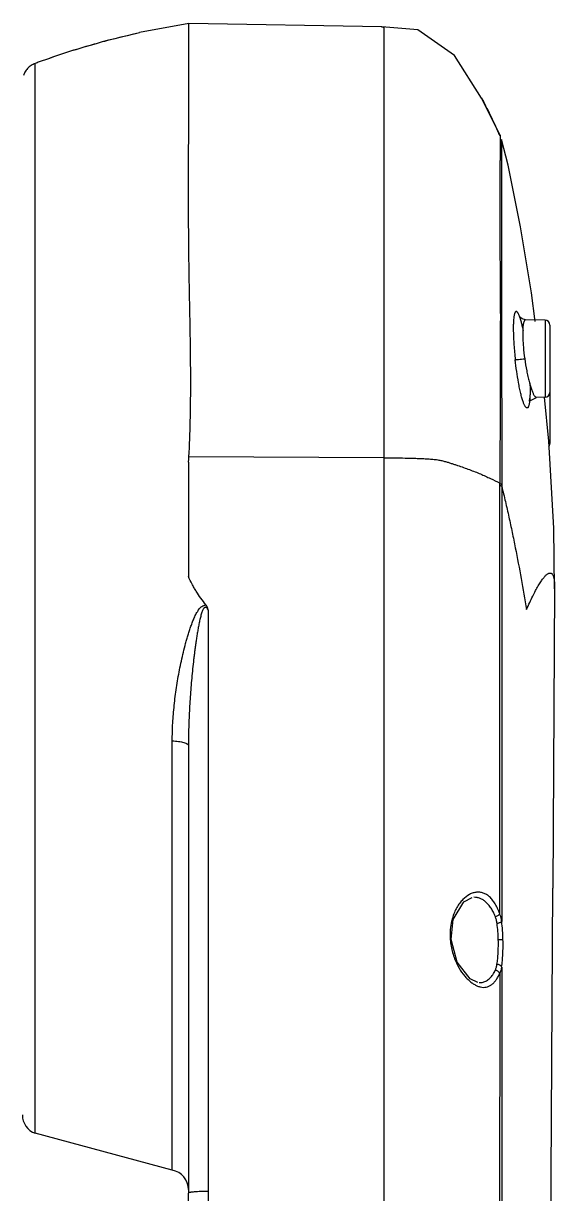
# Model space of a CAD drawing. Header units: millimetres. Extents: x 4086 to 8300, y 123 to 1549.
# Drawn here: x 6758.98 to 6772.58, y 803.27 to 833.23 of the extents above; entities that cross this region are included whole.
import ezdxf

# ---------------------------------------------------------------- set-up
doc = ezdxf.new("R2010")
doc.units = ezdxf.units.MM
doc.layers.add('外形图', color=7, linetype='Continuous')

msp = doc.modelspace()

# ---------------------------------------------------------------- linework, layer by layer
at = {"layer": '外形图'}
for p, q in [((6763.2139, 833.2301), (6761.9566, 832.9971)), ((6761.9566, 832.9884), (6761.9566, 832.9971)), ((6768.1551, 833.1386), (6763.2139, 833.2301)), ((6763.2171, 832.6485), (6763.2172, 833.2304)), ((6768.2066, 833.1256), (6768.2066, 775.0733)), ((6770.7079, 831.3172), (6770.0184, 832.4086)), ((6759.2829, 831.4139), (6759.283, 832.2048)), ((6759.2829, 828.5125), (6759.2829, 831.4139)), ((6771.1828, 830.3653), (6770.7079, 831.3172)), ((6771.1829, 830.3652), (6771.1829, 830.365)), ((6771.1829, 830.365), (6771.1834, 830.3462)), ((6771.1834, 830.3462), (6771.1859, 829.7158)), ((6771.2237, 830.2567), (6771.2211, 825.808)), ((6771.3893, 829.6015), (6771.2237, 830.257)), ((6759.2831, 818.5128), (6759.2829, 828.5125)), ((6771.746, 825.6622), (6771.6788, 825.7133)), ((6771.8367, 825.6411), (6771.746, 825.6622)), ((6771.8381, 825.6411), (6771.8372, 825.6411)), ((6772.3338, 825.6324), (6771.8375, 825.6411)), ((6772.3338, 825.6324), (6772.3338, 823.6587)), ((6772.4566, 825.5074), (6772.4566, 822.4763)), ((6772.1149, 823.6548), (6772.1151, 823.6549)), ((6772.3338, 823.6587), (6772.1156, 823.6549)), ((6763.2065, 821.9956), (6763.2066, 819.0654)), ((6768.2066, 822.1105), (6763.2196, 822.1322)), ((6771.1736, 810.4315), (6771.1742, 821.4103)), ((6771.1742, 821.4106), (6771.1744, 821.4611)), ((6771.2249, 821.3748), (6771.2241, 810.2351)), ((6772.5782, 818.7653), (6772.5334, 811.0919)), ((6759.2829, 806.6463), (6759.2831, 818.5128)), ((6763.7159, 803.3224), (6763.7159, 818.1985)), ((6762.7924, 809.9833), (6762.7924, 814.8614)), ((6763.2066, 814.739), (6763.2066, 803.2828)), ((6770.2529, 810.7369), (6770.4709, 810.8521)), ((6769.9826, 810.2828), (6770.2529, 810.7369)), ((6769.9316, 809.7722), (6769.9826, 810.2828)), ((6762.7925, 804.6923), (6762.7924, 809.9833)), ((6769.9074, 809.7705), (6769.9316, 809.7722)), ((6770.0868, 809.1957), (6769.9316, 809.7722)), ((6771.2577, 809.7657), (6771.1382, 809.7628)), ((6770.4187, 808.7662), (6770.0868, 809.1957)), ((6771.2261, 809.0692), (6771.2234, 775.0941)), ((6770.611, 808.6712), (6770.4187, 808.7662)), ((6771.1728, 808.9054), (6771.1721, 788.0142)), ((6759.283, 804.8116), (6759.2829, 806.6463)), ((6762.7923, 803.8645), (6759.2829, 804.8114)), ((6762.7925, 803.8644), (6762.7925, 804.6923))]:
    msp.add_line(p, q, dxfattribs=at)
for points in [[(6770.0184, 832.4086), (6769.0776, 833.0667), (6768.155, 833.1393)], [(6772.0838, 825.5982), (6771.9835, 826.3316), (6771.7034, 828.0231), (6771.3893, 829.6015)], [(6771.94, 823.6328), (6771.9302, 823.5583), (6771.9416, 823.5667), (6772.1155, 823.6549)], [(6772.5781, 818.7531), (6772.5596, 820.3075), (6772.4335, 822.5345), (6772.3194, 823.6572)], [(6772.3399, 776.2216), (6772.443, 794.8815), (6772.5334, 811.0919)]]:
    msp.add_lwpolyline(points, dxfattribs=at)
for centre, radius, start, end in [((6766.2326, 813.439), 20.0115, 102.3378, 109.83943), ((6766.2286, 813.4567), 19.9934, 102.33765, 104.8415), ((6766.2338, 813.4334), 20.0173, 106.08655, 107.33957), ((6766.2406, 813.4098), 20.0418, 104.84018, 106.08654), ((6766.2261, 813.4579), 19.9916, 107.33948, 109.8404), ((6767.5388, 809.8274), 23.8521, 109.98058, 110.24734), ((6767.5154, 809.8917), 23.7837, 109.98055, 110.24737), ((6767.3311, 810.3883), 23.254, 109.83458, 109.972), ((6767.3204, 810.4181), 23.2224, 109.83454, 109.97205), ((6757.4541, 824.1921), 15.0489, 24.67759, 26.67173), ((6761.2127, 825.9233), 10.9107, 23.97052, 24.65718), ((5361.9726, 826.2954), 1409.2175, 359.9800714, 0.1390653), ((6772.3316, 825.5074), 0.125, 0, 89), ((6772.3316, 823.7837), 0.125, 271, 0), ((6772.3316, 822.4763), 0.125, 315.5, 0), ((6771.5205, 809.8904), 1.6171, 169.24303, 177.01426), ((6771.5388, 809.887), 1.6355, 176.92958, 184.08632), ((6771.5078, 809.834), 1.587, 206.03425, 207.69385), ((6759.4565, 805.2805), 0.5, 180, 249.68817), ((6762.7066, 803.3726), 0.5, 0, 80.11192), ((6319.2281, 802.9057), 443.9787, 359.650863, 0.048664)]:
    msp.add_arc(centre, radius, start, end, dxfattribs=at)
for points, knots in [([(6768.2066, 833.1256), (6768.1995, 833.1274), (6768.1895, 833.1301), (6768.1773, 833.1333), (6768.1702, 833.1352), (6768.1645, 833.1366), (6768.1602, 833.1377), (6768.1572, 833.1383), (6768.1556, 833.1386), (6768.155, 833.1386)], [0, 0, 0, 0, 0.4151737, 0.5798245, 0.7167155, 0.826498, 0.9098318, 0.967402, 1, 1, 1, 1]), ([(6763.2195, 822.1306), (6763.2352, 822.4358), (6763.257, 823.041), (6763.2674, 823.9391), (6763.2621, 824.8155), (6763.2499, 825.5303), (6763.2389, 826.0882), (6763.2308, 826.4948), (6763.2239, 826.8927), (6763.217, 827.4049), (6763.2116, 828.0205), (6763.2093, 828.7283), (6763.2098, 829.3929), (6763.2118, 830.0114), (6763.214, 830.5814), (6763.2153, 831.1005), (6763.2162, 831.5666), (6763.2168, 832.0767), (6763.2169, 832.4312), (6763.2171, 832.6485)], [0, 0, 0, 0, 0.0871799, 0.1726788, 0.2561278, 0.3371262, 0.3765755, 0.4152537, 0.4531076, 0.4900925, 0.5613264, 0.6287011, 0.6919616, 0.7508512, 0.8051132, 0.8545201, 0.89889, 0.9380452, 1, 1, 1, 1]), ([(6759.2845, 832.2057), (6759.247, 832.1919), (6759.1932, 832.1635), (6759.1297, 832.1153), (6759.0872, 832.0751), (6759.0509, 832.0319), (6759.0219, 831.987), (6758.9993, 831.9426), (6758.9875, 831.9129), (6758.9825, 831.8985)], [0, 0, 0, 0, 0.2700477, 0.40512, 0.537263, 0.6643031, 0.7846365, 0.8971416, 1, 1, 1, 1]), ([(6770.7047, 831.3229), (6770.7218, 831.2917), (6770.7892, 831.1673), (6770.8542, 831.0417), (6770.9017, 830.9472)], [0, 0, 0, 0, 0.2522931, 1, 1, 1, 1]), ([(6771.1899, 825.8052), (6771.1898, 825.4723), (6771.1892, 824.7845), (6771.187, 823.725), (6771.1824, 822.6099), (6771.1774, 821.8496), (6771.1744, 821.4611)], [0, 0, 0, 0, 0.2299351, 0.4749555, 0.7317009, 1, 1, 1, 1]), ([(6771.2211, 825.808), (6771.2213, 825.47), (6771.2219, 824.77), (6771.224, 823.6889), (6771.2258, 822.55), (6771.2252, 821.773), (6771.2242, 821.3772)], [0, 0, 0, 0, 0.2289048, 0.4738944, 0.7320015, 1, 1, 1, 1]), ([(6771.7831, 825.3511), (6771.7753, 825.3885), (6771.7598, 825.4592), (6771.7351, 825.5589), (6771.7106, 825.6457), (6771.6896, 825.7092), (6771.6729, 825.7527), (6771.6612, 825.7798), (6771.6498, 825.8029), (6771.6386, 825.822), (6771.6292, 825.8351), (6771.6217, 825.8433), (6771.6151, 825.8494), (6771.607, 825.855), (6771.5981, 825.8573), (6771.5915, 825.8567), (6771.5851, 825.8546), (6771.5772, 825.8488), (6771.569, 825.838), (6771.5614, 825.8231), (6771.5544, 825.8042), (6771.5481, 825.7811), (6771.5423, 825.7539), (6771.5351, 825.7099), (6771.5283, 825.6454), (6771.5231, 825.5574), (6771.5207, 825.4562), (6771.5211, 825.3844), (6771.5217, 825.3466)], [0, 0, 0, 0, 0.1057435, 0.2008906, 0.284503, 0.3556819, 0.3863537, 0.4136253, 0.4374296, 0.4577634, 0.4747408, 0.4820399, 0.4885976, 0.4997319, 0.5089827, 0.5133473, 0.5177983, 0.5276923, 0.53991, 0.5551175, 0.5736707, 0.5957684, 0.6214599, 0.6506913, 0.7194234, 0.8011698, 0.8950156, 1, 1, 1, 1]), ([(6771.8367, 825.6411), (6771.8335, 825.641), (6771.8269, 825.6394), (6771.8179, 825.6334), (6771.8097, 825.6239), (6771.8021, 825.6113), (6771.7952, 825.5954), (6771.7888, 825.5763), (6771.783, 825.5541), (6771.7758, 825.5186), (6771.7689, 825.4666), (6771.7637, 825.3957), (6771.7616, 825.3141), (6771.7621, 825.2562), (6771.7629, 825.2256)], [0, 0, 0, 0, 0.0216429, 0.0453477, 0.0732686, 0.1066422, 0.1461035, 0.1919571, 0.2443296, 0.3032473, 0.4405309, 0.6032208, 0.7903955, 1, 1, 1, 1]), ([(6771.5217, 825.3466), (6771.5227, 825.2908), (6771.5266, 825.1747), (6771.5371, 824.9958), (6771.5521, 824.8087), (6771.5647, 824.6821), (6771.5718, 824.6184)], [0, 0, 0, 0, 0.2290861, 0.4771906, 0.7367064, 1, 1, 1, 1]), ([(6771.7629, 825.2256), (6771.7639, 825.1813), (6771.7679, 825.0892), (6771.7821, 824.8955), (6771.7991, 824.7465), (6771.813, 824.6455)], [0, 0, 0, 0, 0.2281985, 0.4750242, 1, 1, 1, 1]), ([(6771.5718, 824.6184), (6771.5814, 824.6196), (6771.6098, 824.6228), (6771.6636, 824.6289), (6771.7344, 824.6368), (6771.7864, 824.6426), (6771.813, 824.6455)], [0, 0, 0, 0, 0.1195563, 0.3540758, 0.6686189, 1, 1, 1, 1]), ([(6771.6549, 824.0361), (6771.6379, 824.13), (6771.6068, 824.3235), (6771.5824, 824.5179), (6771.5718, 824.6179)], [0, 0, 0, 0, 0.4867369, 1, 1, 1, 1]), ([(6771.813, 824.6455), (6771.8273, 824.5421), (6771.8522, 824.3905), (6771.8922, 824.1953), (6771.9141, 824.1031), (6771.9255, 824.0589)], [0, 0, 0, 0, 0.5241483, 0.7710122, 1, 1, 1, 1]), ([(6771.8798, 823.384), (6771.8779, 823.3834), (6771.874, 823.3827), (6771.8678, 823.3832), (6771.8616, 823.3854), (6771.8526, 823.3907), (6771.8413, 823.4016), (6771.828, 823.4196), (6771.8143, 823.4432), (6771.8002, 823.4725), (6771.7858, 823.5072), (6771.7712, 823.5474), (6771.7565, 823.5929), (6771.7359, 823.6632), (6771.7107, 823.7625), (6771.6817, 823.8939), (6771.6638, 823.9871), (6771.6549, 824.0361)], [0, 0, 0, 0, 0.0082683, 0.0166735, 0.0257493, 0.0359099, 0.0604846, 0.0917275, 0.1301224, 0.1758316, 0.2288706, 0.2891807, 0.3566409, 0.4309637, 0.5987266, 0.7894499, 1, 1, 1, 1]), ([(6771.9255, 824.0589), (6771.9357, 824.0192), (6771.9561, 823.9455), (6771.985, 823.8584), (6772.0085, 823.7984), (6772.0251, 823.7608), (6772.0414, 823.7286), (6772.0529, 823.7094), (6772.0587, 823.7008)], [0, 0, 0, 0, 0.3213087, 0.597708, 0.7176747, 0.8249197, 0.9191026, 1, 1, 1, 1]), ([(6771.9462, 824.0284), (6771.9482, 823.9807), (6771.951, 823.8898), (6771.9512, 823.7613), (6771.9474, 823.6489), (6771.9417, 823.5798), (6771.9379, 823.5484)], [0, 0, 0, 0, 0.2982622, 0.56733, 0.802691, 1, 1, 1, 1]), ([(6772.0587, 823.7008), (6772.0633, 823.6939), (6772.0724, 823.6816), (6772.085, 823.6685), (6772.095, 823.6612), (6772.1038, 823.6564), (6772.111, 823.6548), (6772.1155, 823.6549)], [0, 0, 0, 0, 0.3325646, 0.6041871, 0.7190747, 0.8217796, 1, 1, 1, 1]), ([(6771.9379, 823.5484), (6771.9364, 823.5367), (6771.9334, 823.5145), (6771.9278, 823.4833), (6771.9216, 823.4562), (6771.9147, 823.4333), (6771.9071, 823.4145), (6771.8975, 823.397), (6771.8873, 823.3864), (6771.8798, 823.384)], [0, 0, 0, 0, 0.1979647, 0.3744582, 0.5293853, 0.6628145, 0.7751095, 0.867204, 1, 1, 1, 1]), ([(6763.2065, 821.9956), (6763.2081, 822.0068), (6763.2107, 822.0293), (6763.2141, 822.063), (6763.2172, 822.0968), (6763.2188, 822.1193), (6763.2195, 822.1306)], [0, 0, 0, 0, 0.2504572, 0.5006021, 0.7504603, 1, 1, 1, 1]), ([(6768.2066, 822.1103), (6768.2983, 822.1095), (6768.4815, 822.1069), (6768.7106, 822.1021), (6768.8937, 822.0985), (6769.0306, 822.0952), (6769.1667, 822.0906), (6769.3013, 822.084), (6769.4116, 822.0764), (6769.497, 822.0681), (6769.5573, 822.0607), (6769.614, 822.0517), (6769.6827, 822.0381), (6769.7616, 822.0185), (6769.8501, 821.9927), (6769.9333, 821.9662), (6770.0143, 821.9398), (6770.1198, 821.9049), (6770.2484, 821.8606), (6770.3979, 821.8061), (6770.5412, 821.7507), (6770.6782, 821.6944), (6770.8091, 821.6371), (6770.9744, 821.5606), (6771.0952, 821.5009), (6771.1744, 821.4611)], [0, 0, 0, 0, 0.0892406, 0.1784043, 0.2230069, 0.2675052, 0.3117443, 0.3555762, 0.3986275, 0.4193374, 0.4391258, 0.4577425, 0.4752012, 0.5073383, 0.5368434, 0.5648649, 0.5924061, 0.619702, 0.6730974, 0.7247425, 0.7746074, 0.8226653, 0.8689267, 0.9136569, 1, 1, 1, 1]), ([(6771.1742, 821.4106), (6771.1769, 821.4092), (6771.1822, 821.4066), (6771.1888, 821.403), (6771.1937, 821.3996), (6771.1972, 821.3967), (6771.2006, 821.3938), (6771.2038, 821.391), (6771.2069, 821.3888), (6771.2099, 821.3874), (6771.213, 821.3875), (6771.2157, 821.389), (6771.2181, 821.3914), (6771.2212, 821.3956), (6771.2231, 821.3991), (6771.2243, 821.4016)], [0, 0, 0, 0, 0.1424269, 0.2797291, 0.3492385, 0.4207475, 0.4920307, 0.5592649, 0.6189421, 0.6691777, 0.7129476, 0.7588142, 0.8114016, 0.8707213, 1, 1, 1, 1]), ([(6771.1744, 821.4611), (6771.1843, 821.4557), (6771.2019, 821.445), (6771.2179, 821.4317), (6771.2244, 821.4249)], [0, 0, 0, 0, 0.5440372, 1, 1, 1, 1]), ([(6771.2242, 821.3772), (6771.2577, 821.2468), (6771.3208, 820.9853), (6771.4095, 820.5919), (6771.4938, 820.198), (6771.6007, 819.6724), (6771.7254, 819.0143), (6771.8164, 818.4864), (6771.8597, 818.2223)], [0, 0, 0, 0, 0.1254357, 0.2506839, 0.3758122, 0.5008258, 0.7505729, 1, 1, 1, 1]), ([(6763.6548, 818.3421), (6763.6095, 818.397), (6763.5226, 818.51), (6763.4236, 818.6581), (6763.3508, 818.7804), (6763.2824, 818.9052), (6763.2359, 819.0013), (6763.2066, 819.0661)], [0, 0, 0, 0, 0.2501578, 0.500238, 0.6252339, 0.7501984, 1, 1, 1, 1]), ([(6771.8597, 818.2223), (6771.8861, 818.2826), (6771.9374, 818.397), (6772.0146, 818.5583), (6772.0879, 818.7008), (6772.157, 818.8243), (6772.2216, 818.9286), (6772.2736, 819.0025), (6772.313, 819.0516), (6772.3399, 819.0816), (6772.3654, 819.1068), (6772.3895, 819.127), (6772.4124, 819.1423), (6772.434, 819.1526), (6772.4544, 819.158), (6772.4736, 819.1582), (6772.4914, 819.1529), (6772.5074, 819.1422), (6772.5216, 819.1265), (6772.5341, 819.1058), (6772.5449, 819.0804), (6772.5543, 819.0499), (6772.5621, 819.0146), (6772.571, 818.9577), (6772.5775, 818.874), (6772.5785, 818.8037), (6772.5782, 818.7653)], [0, 0, 0, 0, 0.1252878, 0.2389545, 0.3408122, 0.4307162, 0.5085659, 0.5744075, 0.6028813, 0.628435, 0.6511311, 0.6710689, 0.6884099, 0.7034155, 0.7164949, 0.7282669, 0.7395757, 0.751372, 0.764504, 0.7795991, 0.7970751, 0.8171985, 0.8401405, 0.8660136, 0.9268195, 1, 1, 1, 1]), ([(6762.7924, 814.8614), (6762.7928, 814.9369), (6762.7951, 815.088), (6762.8045, 815.3149), (6762.8205, 815.542), (6762.842, 815.7693), (6762.8686, 815.9966), (6762.911, 816.2999), (6762.9631, 816.6024), (6763.0248, 816.9037), (6763.0763, 817.1292), (6763.1238, 817.3163), (6763.1651, 817.4653), (6763.1979, 817.5766), (6763.2328, 817.6873), (6763.2703, 817.7973), (6763.3042, 817.888), (6763.3332, 817.9599), (6763.3562, 818.0133), (6763.3807, 818.066), (6763.4072, 818.1176), (6763.4312, 818.1597), (6763.4516, 818.1928), (6763.4728, 818.2256), (6763.4958, 818.2572), (6763.5228, 818.2853), (6763.553, 818.3099), (6763.5969, 818.3321), (6763.6354, 818.3405), (6763.6548, 818.3421)], [0, 0, 0, 0, 0.0614384, 0.1230538, 0.1848357, 0.2467832, 0.3088902, 0.3711503, 0.4960868, 0.5587501, 0.6215261, 0.6844026, 0.7158743, 0.7473662, 0.7788789, 0.8104006, 0.8419344, 0.8577221, 0.8735139, 0.889279, 0.9050051, 0.9207611, 0.9286857, 0.9366572, 0.9525703, 0.9604467, 0.9683037, 0.9841607, 1, 1, 1, 1]), ([(6763.7159, 818.1985), (6763.7143, 818.2049), (6763.7107, 818.2175), (6763.7047, 818.2363), (6763.6987, 818.2551), (6763.693, 818.274), (6763.6864, 818.2926), (6763.6776, 818.3103), (6763.6667, 818.3268), (6763.6585, 818.3372), (6763.6543, 818.3422)], [0, 0, 0, 0, 0.1246405, 0.2494139, 0.3745322, 0.4998077, 0.6245689, 0.7491873, 0.8745293, 1, 1, 1, 1]), ([(6763.7159, 818.1985), (6763.7122, 818.2067), (6763.7047, 818.2226), (6763.6925, 818.2448), (6763.6808, 818.2611), (6763.6704, 818.271), (6763.6624, 818.2763), (6763.654, 818.2794), (6763.6424, 818.2805), (6763.6273, 818.2765), (6763.6107, 818.2655), (6763.5956, 818.2495), (6763.5826, 818.2294), (6763.5715, 818.2064), (6763.5616, 818.1813), (6763.5496, 818.1464), (6763.5354, 818.1018), (6763.5198, 818.0474), (6763.5057, 817.992), (6763.4927, 817.9356), (6763.4807, 817.8785), (6763.4655, 817.8017), (6763.4478, 817.7051), (6763.4281, 817.5886), (6763.4098, 817.4715), (6763.3927, 817.3539), (6763.3766, 817.2359), (6763.3614, 817.1177), (6763.347, 816.9992), (6763.3288, 816.841), (6763.3077, 816.643), (6763.2852, 816.405), (6763.2653, 816.1669), (6763.2481, 815.9286), (6763.2336, 815.6903), (6763.2219, 815.4521), (6763.2104, 815.135), (6763.2066, 814.8973), (6763.2066, 814.739)], [0, 0, 0, 0, 0.0072002, 0.0141932, 0.0204745, 0.0232476, 0.0257705, 0.0281104, 0.0303848, 0.0350931, 0.0403739, 0.0462772, 0.0527051, 0.0596147, 0.0668971, 0.0743819, 0.0894462, 0.104631, 0.1200203, 0.1355944, 0.1513034, 0.1670932, 0.198765, 0.2305407, 0.2624211, 0.2943895, 0.3264237, 0.3585006, 0.3905994, 0.4227138, 0.4869786, 0.5512711, 0.6155619, 0.679823, 0.7440364, 0.8081851, 0.8722449, 1, 1, 1, 1]), ([(6762.7925, 814.8616), (6762.8192, 814.8604), (6762.8724, 814.8568), (6762.9501, 814.848), (6763.0225, 814.836), (6763.0858, 814.8212), (6763.1308, 814.8055), (6763.1596, 814.7915), (6763.1763, 814.7813), (6763.1895, 814.7709), (6763.1991, 814.7604), (6763.2051, 814.7498), (6763.2066, 814.7424), (6763.2066, 814.739)], [0, 0, 0, 0, 0.1787033, 0.3557065, 0.5219818, 0.668735, 0.7891105, 0.8391037, 0.8824707, 0.9194952, 0.9506884, 0.9769794, 1, 1, 1, 1]), ([(6771.1736, 810.4315), (6771.1575, 810.477), (6771.123, 810.563), (6771.0617, 810.6813), (6770.9936, 810.7821), (6770.9197, 810.8641), (6770.8403, 810.9258), (6770.7564, 810.9667), (6770.6691, 810.987), (6770.5799, 810.987), (6770.4898, 810.9676), (6770.3655, 810.9146), (6770.2494, 810.8229), (6770.1467, 810.7031), (6770.0729, 810.5912), (6770.0088, 810.4616), (6769.9757, 810.3671), (6769.9615, 810.3174)], [0, 0, 0, 0, 0.0788714, 0.1514831, 0.2176355, 0.2773877, 0.3313743, 0.3812413, 0.4290037, 0.4767067, 0.5261799, 0.5787657, 0.6966981, 0.7638407, 0.8367321, 0.9153822, 1, 1, 1, 1]), ([(6771.0626, 810.3584), (6771.0473, 810.3975), (6771.0145, 810.4716), (6770.9569, 810.5732), (6770.8935, 810.6604), (6770.8248, 810.7325), (6770.7515, 810.7888), (6770.674, 810.8283), (6770.5933, 810.851), (6770.5383, 810.8551), (6770.511, 810.8546)], [0, 0, 0, 0, 0.159513, 0.3069841, 0.442877, 0.5680125, 0.6837306, 0.7921694, 0.896483, 1, 1, 1, 1]), ([(6769.9615, 810.3174), (6769.9586, 810.3073), (6769.9473, 810.2659), (6769.9379, 810.224), (6769.9319, 810.1922)], [0, 0, 0, 0, 0.2454296, 1, 1, 1, 1]), ([(6771.0626, 810.3584), (6771.0733, 810.3612), (6771.0953, 810.3692), (6771.1263, 810.3854), (6771.1501, 810.4028), (6771.1654, 810.4187), (6771.1713, 810.4272), (6771.1736, 810.4315)], [0, 0, 0, 0, 0.244768, 0.5127734, 0.7727301, 0.8915217, 1, 1, 1, 1]), ([(6771.1051, 810.1841), (6771.101, 810.2144), (6771.0906, 810.2735), (6771.0733, 810.3311), (6771.0626, 810.3584)], [0, 0, 0, 0, 0.5112893, 1, 1, 1, 1]), ([(6771.2246, 810.2348), (6771.2231, 810.2319), (6771.2182, 810.226), (6771.2083, 810.2182), (6771.1953, 810.2106), (6771.174, 810.2007), (6771.1439, 810.1906), (6771.1182, 810.1855), (6771.1051, 810.1841)], [0, 0, 0, 0, 0.0746117, 0.1696218, 0.2834264, 0.4126312, 0.7006848, 1, 1, 1, 1]), ([(6771.2246, 810.2348), (6771.222, 810.2522), (6771.2109, 810.3191), (6771.1929, 810.3852), (6771.1736, 810.4315)], [0, 0, 0, 0, 0.259738, 1, 1, 1, 1]), ([(6771.2577, 809.7657), (6771.2558, 809.8456), (6771.2485, 810.0023), (6771.2339, 810.1585), (6771.2246, 810.2348)], [0, 0, 0, 0, 0.5098337, 1, 1, 1, 1]), ([(6771.1382, 809.7628), (6771.1362, 809.8346), (6771.1289, 809.9754), (6771.1144, 810.1156), (6771.1051, 810.1841)], [0, 0, 0, 0, 0.5096061, 1, 1, 1, 1]), ([(6769.9074, 809.7705), (6769.9121, 809.714), (6769.9273, 809.6019), (6769.9654, 809.4384), (6770.0165, 809.2831), (6770.0589, 809.1845), (6770.0818, 809.1375)], [0, 0, 0, 0, 0.2577056, 0.5131598, 0.7621293, 1, 1, 1, 1]), ([(6771.1044, 809.1392), (6771.1117, 809.1866), (6771.1237, 809.2853), (6771.1351, 809.4382), (6771.1404, 809.5987), (6771.1396, 809.7077), (6771.1382, 809.7628)], [0, 0, 0, 0, 0.2299492, 0.4769772, 0.7355346, 1, 1, 1, 1]), ([(6771.2239, 809.0714), (6771.2312, 809.1242), (6771.2434, 809.234), (6771.2548, 809.4042), (6771.26, 809.5829), (6771.2592, 809.7043), (6771.2577, 809.7657)], [0, 0, 0, 0, 0.2295716, 0.4764672, 0.7352624, 1, 1, 1, 1]), ([(6770.1026, 809.0965), (6770.1409, 809.0237), (6770.2051, 808.9217), (6770.3047, 808.8031), (6770.3793, 808.7291), (6770.455, 808.6671), (6770.5308, 808.6172), (6770.6063, 808.5799), (6770.681, 808.5561), (6770.7546, 808.5464), (6770.8266, 808.552), (6770.8958, 808.5736), (6770.9614, 808.6112), (6771.0226, 808.6639), (6771.079, 808.7312), (6771.1303, 808.8126), (6771.1592, 808.8731), (6771.1728, 808.9054)], [0, 0, 0, 0, 0.1679475, 0.2443234, 0.3157086, 0.3821348, 0.4436513, 0.5005284, 0.5533423, 0.6030627, 0.6511275, 0.6994187, 0.7499285, 0.8042371, 0.8635124, 0.9285785, 1, 1, 1, 1]), ([(6771.0618, 808.9879), (6771.0653, 808.9954), (6771.0787, 809.0267), (6771.0883, 809.0596), (6771.0941, 809.0847)], [0, 0, 0, 0, 0.243205, 1, 1, 1, 1]), ([(6771.0941, 809.0847), (6771.0951, 809.0891), (6771.0991, 809.1072), (6771.1023, 809.1254), (6771.1044, 809.1392)], [0, 0, 0, 0, 0.2459605, 1, 1, 1, 1]), ([(6771.2239, 809.0714), (6771.2225, 809.0754), (6771.2179, 809.0836), (6771.2079, 809.0946), (6771.195, 809.1052), (6771.1739, 809.1186), (6771.1438, 809.1318), (6771.1177, 809.1379), (6771.1044, 809.1392)], [0, 0, 0, 0, 0.0897176, 0.1939995, 0.3120423, 0.4412629, 0.7192774, 1, 1, 1, 1]), ([(6771.2239, 809.0714), (6771.2214, 809.0563), (6771.2104, 808.9994), (6771.1923, 808.9434), (6771.1728, 808.9054)], [0, 0, 0, 0, 0.26368, 1, 1, 1, 1]), ([(6770.748, 808.68), (6770.7636, 808.6841), (6770.7947, 808.6947), (6770.8554, 808.7254), (6770.9274, 808.7822), (6771.0026, 808.8746), (6771.0431, 808.9479), (6771.0618, 808.9879)], [0, 0, 0, 0, 0.1070058, 0.2165304, 0.448758, 0.7074514, 1, 1, 1, 1]), ([(6771.1728, 808.9054), (6771.1682, 808.916), (6771.154, 808.936), (6771.126, 808.9596), (6771.0948, 808.9774), (6771.0726, 808.9855), (6771.0618, 808.9879)], [0, 0, 0, 0, 0.244114, 0.5061203, 0.7667801, 1, 1, 1, 1]), ([(6770.6498, 808.6685), (6770.6664, 808.6682), (6770.6995, 808.6697), (6770.7321, 808.6758), (6770.748, 808.68)], [0, 0, 0, 0, 0.5023821, 1, 1, 1, 1]), ([(6763.7159, 803.3224), (6763.685, 803.3225), (6763.6223, 803.322), (6763.5293, 803.32), (6763.4403, 803.3165), (6763.3615, 803.3119), (6763.3045, 803.3066), (6763.2674, 803.3016), (6763.2462, 803.2981), (6763.2315, 803.2948), (6763.222, 803.2922), (6763.2166, 803.2903), (6763.2123, 803.2885), (6763.2088, 803.2865), (6763.2066, 803.2843), (6763.2066, 803.2828)], [0, 0, 0, 0, 0.1802626, 0.365425, 0.542852, 0.6999334, 0.8260312, 0.876425, 0.9182195, 0.9513205, 0.9645992, 0.9757028, 0.9846598, 0.9915443, 1, 1, 1, 1]), ([(6763.7055, 800.2316), (6763.7079, 800.4893), (6763.7154, 801.5195), (6763.7158, 802.5498), (6763.7158, 803.3224)], [0, 0, 0, 0, 0.2501178, 1, 1, 1, 1])]:
    msp.add_open_spline(points, degree=3, knots=knots, dxfattribs=at)

doc.saveas('drawing.dxf')
